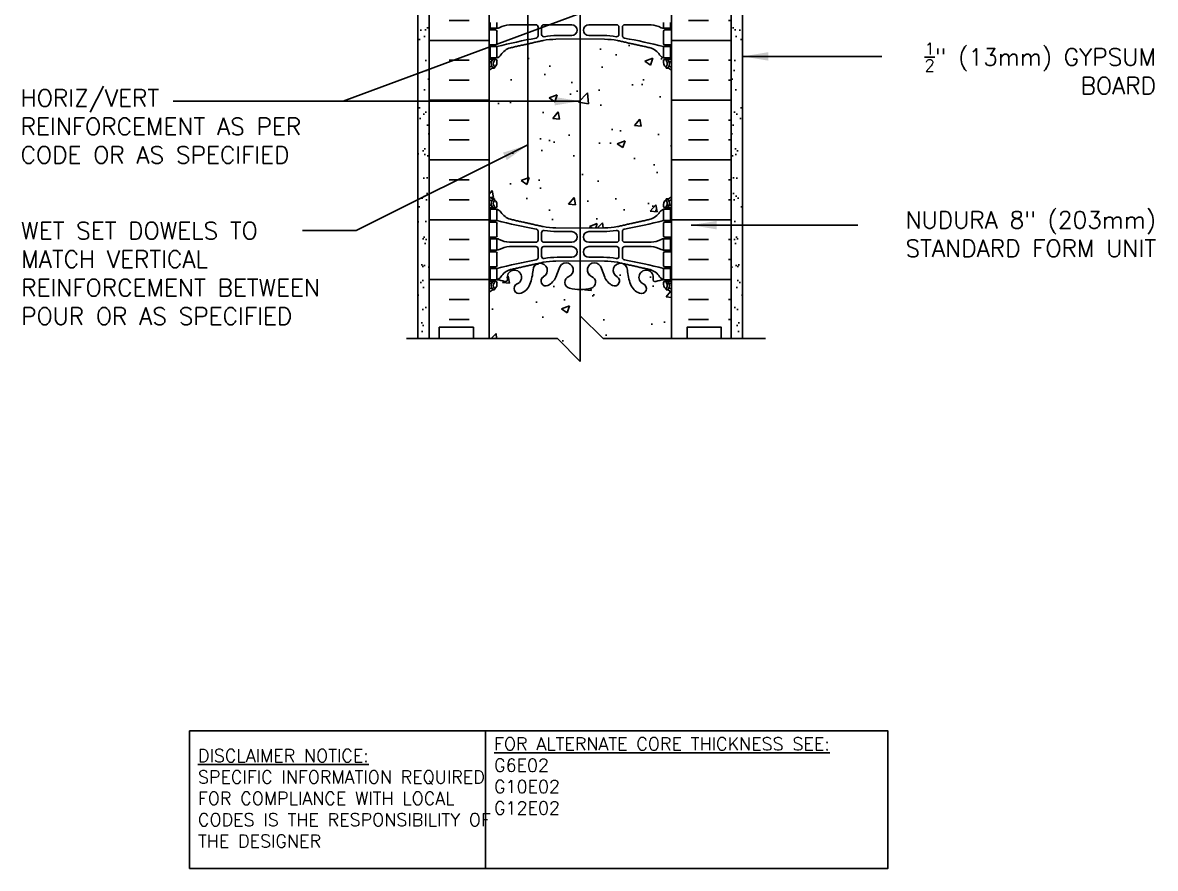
# Model space of a CAD drawing. Header units: inches. Extents: x 103.7 to 153.5, y 81.8 to 152.
# Drawn here: x 103.78 to 153.48, y 81.77 to 118.9 of the extents above; entities that cross this region are included whole.
import ezdxf

# ---------------------------------------------------------------- set-up
doc = ezdxf.new("R2010")
doc.units = ezdxf.units.IN
doc.header["$LTSCALE"] = 0.5
doc.header["$MEASUREMENT"] = 0
for name, color, linetype in [('HATCH', 12, 'Continuous'), ('line25', 2, 'Continuous'), ('LINE3', 3, 'Continuous'), ('LINE50', 5, 'Continuous'), ('LINE9', 9, 'Continuous'), ('TEXT', 4, 'Continuous'), ('Web_Edge', 9, 'Continuous')]:
    doc.layers.add(name, color=color, linetype=linetype)
doc.styles.add('DIM', font='romans.shx', dxfattribs={"width": 0.7})
doc.styles.add('ROMANS', font='romans.shx', dxfattribs={"height": 0.75})
doc.styles.get("Standard").update_dxf_attribs({"font": 'romans.shx', "height": 0.75})
doc.dimstyles.new('ext_12', dxfattribs={"dimscale": 12, "dimtxt": 0.09375, "dimasz": 0.09375, "dimexe": 0.09375, "dimexo": 0.0625, "dimgap": 0.0625, "dimtad": 1, "dimdec": 1, "dimzin": 3, "dimdsep": 46, "dimlunit": 4, "dimtxsty": 'DIM', "dimcen": 0.09, "dimdle": 0.09375, "dimclrt": 4, "dimadec": 0, "dimazin": 0, "dimtfac": 1, "dimtdec": 1, "dimtmove": 2, "dimatfit": 3, "dimfxl": 1, "dimfrac": 2, "dimtolj": 1, "dimtzin": 0, "dimarcsym": 0})

msp = doc.modelspace()

# ---------------------------------------------------------------- hatches: boundary and pattern name
at = {"layer": 'HATCH'}
h = msp.add_hatch(dxfattribs=at)
h.set_pattern_fill('AR-SAND', color=256, scale=0.5, style=0)
h.set_pattern_definition([(142.5, (353.0134, 2.6143), (0.0314967, 0.9634119), [0, -0.76, 0, -0.85, 0, -0.8125]), (172.5, (353.0134, 2.6143), (-0.8848884, 1.411073), [0, -0.41, 0, -0.685, 0, -0.2625]), (212.5, (353.6284, 2.6143), (-1.557071, 0.0028295), [0, -0.25, 0, -0.9, 0, -1.175]), (222.5, (353.6284, 2.6143), (-1.503063, 0.438838), [0, -0.125, 0, -0.59, 0, -0.675])])
h.paths.add_polyline_path([(121.122, 116.947), (121.622, 116.947), (121.622, 105.034), (121.122, 105.034)])
h.paths.add_polyline_path([(121.122, 132.534), (121.622, 132.534), (121.622, 132.06), (121.122, 132.06)])
h.paths.add_polyline_path([(121.122, 117.034), (121.622, 117.034), (121.622, 132.034), (121.122, 132.034)])
h.paths.add_polyline_path([(121.622, 140.535), (121.122, 140.535), (121.122, 140.534), (121.622, 140.534)])
h = msp.add_hatch(dxfattribs=at)
h.set_pattern_fill('AR-SAND', color=256, scale=0.5, style=0)
h.set_pattern_definition([(37.5, (-96.5193, 2.6143), (-0.0314967, 0.9634119), [0, -0.76, 0, -0.85, 0, -0.8125]), (7.5, (-96.5193, 2.6143), (0.8848884, 1.411073), [0, -0.41, 0, -0.685, 0, -0.2625]), (327.5, (-97.1343, 2.6143), (1.557071, 0.0028295), [0, -0.25, 0, -0.9, 0, -1.175]), (317.5, (-97.1343, 2.6143), (1.503063, 0.438838), [0, -0.125, 0, -0.59, 0, -0.675])])
h.paths.add_polyline_path([(135.372, 116.947), (134.872, 116.947), (134.872, 105.034), (135.372, 105.034)])
h.paths.add_polyline_path([(135.372, 132.534), (134.872, 132.534), (134.872, 132.06), (135.372, 132.06)])
h.paths.add_polyline_path([(135.372, 117.034), (134.872, 117.034), (134.872, 132.034), (135.372, 132.034)])
h = msp.add_hatch(dxfattribs=at)
h.set_pattern_fill('INSUL', color=256, scale=7, style=0)
h.paths.add_polyline_path([(134.872, 123.034), (134.435, 123.034), (134.435, 122.534), (132.935, 122.534), (132.935, 123.034), (132.247, 123.034), (132.247, 105.034), (132.935, 105.034), (132.935, 105.534), (134.435, 105.534), (134.435, 105.034), (134.872, 105.034)])
h.paths.add_polyline_path([(124.247, 123.034), (123.56, 123.034), (123.56, 122.534), (122.06, 122.534), (122.06, 123.034), (121.622, 123.034), (121.622, 105.034), (122.06, 105.034), (122.06, 105.534), (123.56, 105.534), (123.56, 105.034), (124.247, 105.034)])
h = msp.add_hatch(dxfattribs=at)
h.set_pattern_fill('AR-CONC', color=256, scale=0.5)
edge = h.paths.add_edge_path()
edge.add_arc((131.901, 116.447), 0.5, 46.2109, 66.4218)
edge.add_line((132.101, 116.905), (132.011, 116.905))
edge.add_line((132.011, 116.905), (132.011, 116.947))
edge.add_arc((132.151, 117.154), 0.25, 180, 235.9442, ccw=False)
edge.add_line((131.901, 117.154), (131.901, 117.221))
edge.add_arc((131.964, 117.221), 0.0625, 90, 180, ccw=False)
edge.add_line((131.964, 117.284), (132.011, 117.284))
edge.add_line((132.011, 117.284), (132.011, 117.354))
edge.add_line((132.011, 117.354), (131.906, 117.354))
edge.add_arc((132.028, 117.696), 0.364, 212.0424, 250.3387, ccw=False)
edge.add_arc((131.105, 117.085), 0.743, 34.228, 73.8107)
edge.add_spline(control_points=[(131.313, 117.799), (129.875, 118.12)], knot_values=[0, 0, 1, 1], degree=1, periodic=0)
edge.add_arc((129.319, 115.188), 2.984, 79.2546, 90.0995)
edge.add_line((129.314, 118.172), (128.247, 118.188))
edge.add_line((128.247, 118.188), (127.18, 118.172))
edge.add_arc((127.175, 115.188), 2.984, 89.9005, 100.7454)
edge.add_spline(control_points=[(126.619, 118.12), (125.181, 117.799)], knot_values=[0, 0, 1, 1], degree=1, periodic=0)
edge.add_arc((125.389, 117.085), 0.743, 106.1893, 145.772)
edge.add_arc((124.466, 117.696), 0.364, 289.6613, 327.9576, ccw=False)
edge.add_line((124.588, 117.354), (124.483, 117.354))
edge.add_line((124.483, 117.354), (124.483, 117.284))
edge.add_line((124.483, 117.284), (124.531, 117.284))
edge.add_arc((124.531, 117.221), 0.0625, 0, 90, ccw=False)
edge.add_line((124.593, 117.221), (124.593, 117.154))
edge.add_arc((124.343, 117.154), 0.25, 304.0558, 360, ccw=False)
edge.add_line((124.483, 116.947), (124.483, 116.905))
edge.add_line((124.483, 116.905), (124.393, 116.905))
edge.add_arc((124.593, 116.447), 0.5, 113.5782, 133.7891)
edge.add_line((124.247, 116.808), (124.247, 111.261))
edge.add_arc((124.593, 111.622), 0.5, 226.2109, 246.4218)
edge.add_line((124.393, 111.164), (124.483, 111.164))
edge.add_line((124.483, 111.164), (124.483, 111.122))
edge.add_arc((124.343, 110.915), 0.25, 0, 55.9442, ccw=False)
edge.add_line((124.593, 110.915), (124.593, 110.848))
edge.add_arc((124.531, 110.848), 0.0625, -90, 0, ccw=False)
edge.add_line((124.531, 110.785), (124.483, 110.785))
edge.add_line((124.483, 110.785), (124.483, 110.715))
edge.add_line((124.483, 110.715), (124.588, 110.715))
edge.add_arc((124.466, 110.372), 0.364, 32.0424, 70.3387, ccw=False)
edge.add_arc((125.389, 110.984), 0.743, 214.228, 253.8107)
edge.add_spline(control_points=[(125.181, 110.27), (126.619, 109.949)], knot_values=[0, 0, 1, 1], degree=1, periodic=0)
edge.add_arc((127.175, 112.881), 2.984, 259.2546, 270.0995)
edge.add_line((127.18, 109.897), (128.247, 109.881))
edge.add_line((128.247, 109.881), (129.314, 109.897))
edge.add_arc((129.319, 112.881), 2.984, 269.9005, 280.7454)
edge.add_spline(control_points=[(129.875, 109.949), (131.313, 110.27)], knot_values=[0, 0, 1, 1], degree=1, periodic=0)
edge.add_arc((131.105, 110.984), 0.743, 286.1893, 325.772)
edge.add_arc((132.028, 110.372), 0.364, 109.6613, 147.9576, ccw=False)
edge.add_line((131.906, 110.715), (132.011, 110.715))
edge.add_line((132.011, 110.715), (132.011, 110.785))
edge.add_line((132.011, 110.785), (131.964, 110.785))
edge.add_arc((131.964, 110.848), 0.0625, 180, 270, ccw=False)
edge.add_line((131.901, 110.848), (131.901, 110.915))
edge.add_arc((132.151, 110.915), 0.25, 124.0558, 180, ccw=False)
edge.add_line((132.011, 111.122), (132.011, 111.164))
edge.add_line((132.011, 111.164), (132.101, 111.164))
edge.add_arc((131.901, 111.622), 0.5, 293.5782, 313.7891)
edge.add_line((132.247, 111.261), (132.247, 116.808))
h = msp.add_hatch(dxfattribs=at)
h.set_pattern_fill('AR-CONC', color=256, scale=0.5)
h.paths.add_polyline_path([(132.247, 107.069, 0.088416), (132.101, 107.166), (132.011, 107.166), (132.011, 107.208, -0.249069), (131.901, 107.415), (131.901, 107.483, -0.414214), (131.964, 107.545), (132.011, 107.545), (132.011, 107.615), (131.906, 107.615, 0.087457), (131.569, 107.536, -0.638777), (131.444, 107.66, 2.087231), (131.01, 107.435, -1), (130.847, 107.026, -0.21345), (130.455, 107.416, -0.068226), (130.319, 108.044, 1.753171), (129.868, 107.747, -0.940793), (129.664, 107.364, -0.173075), (129.318, 107.73), (129.176, 108.117, 1.612474), (128.744, 107.758, -0.734872), (128.721, 107.247, -0.068475), (128.247, 107.184, -0.068475), (127.773, 107.247, -0.734872), (127.75, 107.758, 1.612474), (127.318, 108.117), (127.176, 107.73, -0.173075), (126.83, 107.364, -0.940793), (126.626, 107.747, 1.753171), (126.175, 108.044, -0.068226), (126.04, 107.416, -0.21345), (125.647, 107.026, -1), (125.484, 107.435, 2.087231), (125.05, 107.66, -0.638777), (124.925, 107.536, 0.087457), (124.588, 107.615), (124.483, 107.615), (124.483, 107.545), (124.531, 107.545, -0.414214), (124.593, 107.483), (124.593, 107.415, -0.249069), (124.483, 107.208), (124.483, 107.166), (124.393, 107.166, 0.088416), (124.247, 107.069), (124.247, 105.034), (127.247, 105.034), (128.247, 104.034), (128.247, 106.034), (129.247, 105.034), (132.247, 105.034)])

# ---------------------------------------------------------------- linework, layer by layer
msp.add_line((125.443, 108.402), (125.443, 108.402), dxfattribs=at)
at = {"layer": 'line25'}
for p, q in [((124.247, 123.034), (124.247, 105.034)), ((132.247, 105.034), (132.247, 123.034))]:
    msp.add_line(p, q, dxfattribs=at)
at = {"layer": 'LINE3'}
for p, q in [((125.945, 111.892), (125.945, 139.034)), ((128.247, 106.034), (128.247, 131.664))]:
    msp.add_line(p, q, dxfattribs=at)
at = {"layer": 'LINE50'}
for p, q in [((121.622, 105.034), (121.622, 123.034)), ((134.872, 105.034), (134.872, 123.034))]:
    msp.add_line(p, q, dxfattribs=at)
for points in [[(121.622, 105.034), (122.06, 105.034), (122.06, 105.534), (123.56, 105.534), (123.56, 105.034), (124.247, 105.034)], [(134.872, 105.034), (134.435, 105.034), (134.435, 105.534), (132.935, 105.534), (132.935, 105.034), (132.247, 105.034)]]:
    msp.add_lwpolyline(points, dxfattribs=at)
at = {"layer": 'LINE9'}
for p, q in [((121.122, 132.534), (121.122, 105.034)), ((135.372, 132.534), (135.372, 105.034)), ((128.247, 106.034), (128.247, 104.034)), ((128.247, 106.034), (129.247, 105.034)), ((120.622, 105.034), (127.247, 105.034)), ((128.247, 104.034), (127.247, 105.034)), ((129.247, 105.034), (136.372, 105.034))]:
    msp.add_line(p, q, dxfattribs=at)
at = {"layer": 'TEXT'}
msp.add_lwpolyline([(111.105, 87.812), (124.089, 87.812), (124.089, 81.774), (111.105, 81.774)], close=True, dxfattribs=at)
msp.add_lwpolyline([(124.089, 87.812), (141.749, 87.812), (141.749, 81.774), (124.089, 81.774)], dxfattribs=at)
at = {"layer": 'Web_Edge'}
for p, q in [((125.141, 118.809), (126.295, 118.809)), ((126.648, 118.809), (127.875, 118.809)), ((129.846, 118.809), (128.619, 118.809)), ((131.353, 118.809), (130.199, 118.809)), ((124.247, 118.584), (124.531, 118.584)), ((124.393, 118.584), (124.393, 118.654)), ((124.483, 118.584), (124.483, 118.654)), ((124.593, 117.986), (124.593, 118.521)), ((126.395, 118.324), (126.395, 118.709)), ((126.548, 118.386), (126.548, 118.709)), ((127.228, 118.34), (127.875, 118.34)), ((129.266, 118.34), (128.619, 118.34)), ((129.946, 118.386), (129.946, 118.709)), ((130.099, 118.324), (130.099, 118.709)), ((131.901, 117.986), (131.901, 118.521)), ((132.247, 118.584), (131.964, 118.584)), ((132.011, 118.584), (132.011, 118.654)), ((132.101, 118.584), (132.101, 118.654)), ((124.247, 117.924), (124.531, 117.924)), ((124.393, 117.854), (124.393, 117.924)), ((124.483, 117.854), (124.483, 117.924)), ((127.18, 118.172), (128.247, 118.188)), ((129.314, 118.172), (128.247, 118.188)), ((132.247, 117.924), (131.964, 117.924)), ((132.011, 117.854), (132.011, 117.924)), ((132.101, 117.854), (132.101, 117.924)), ((124.393, 117.284), (124.393, 117.354)), ((124.483, 117.284), (124.483, 117.354)), ((132.011, 117.284), (132.011, 117.354)), ((132.101, 117.284), (132.101, 117.354)), ((124.247, 117.284), (124.531, 117.284)), ((124.247, 117.184), (124.325, 117.184)), ((124.393, 116.905), (124.483, 116.905)), ((124.483, 116.905), (124.483, 116.947)), ((124.593, 117.154), (124.593, 117.221)), ((131.901, 117.154), (131.901, 117.221)), ((132.247, 117.284), (131.964, 117.284)), ((132.011, 116.905), (132.011, 116.947)), ((132.101, 116.905), (132.011, 116.905)), ((132.247, 117.184), (132.169, 117.184)), ((124.247, 110.885), (124.325, 110.885)), ((124.393, 111.164), (124.483, 111.164)), ((124.483, 111.164), (124.483, 111.122)), ((124.593, 110.915), (124.593, 110.848)), ((131.901, 110.915), (131.901, 110.848)), ((132.101, 111.164), (132.011, 111.164)), ((132.011, 111.164), (132.011, 111.122)), ((132.247, 110.885), (132.169, 110.885)), ((124.247, 110.785), (124.531, 110.785)), ((124.393, 110.785), (124.393, 110.715)), ((124.483, 110.785), (124.483, 110.715)), ((132.247, 110.785), (131.964, 110.785)), ((132.011, 110.785), (132.011, 110.715)), ((132.101, 110.785), (132.101, 110.715)), ((124.247, 110.145), (124.531, 110.145)), ((124.393, 110.215), (124.393, 110.145)), ((124.483, 110.215), (124.483, 110.145)), ((124.593, 110.083), (124.593, 109.548)), ((127.18, 109.897), (128.247, 109.881)), ((129.314, 109.897), (128.247, 109.881)), ((131.901, 110.083), (131.901, 109.548)), ((132.247, 110.145), (131.964, 110.145)), ((132.011, 110.215), (132.011, 110.145)), ((132.101, 110.215), (132.101, 110.145)), ((124.247, 109.485), (124.531, 109.485)), ((124.393, 109.485), (124.393, 109.415)), ((124.483, 109.485), (124.483, 109.415)), ((126.395, 109.745), (126.395, 109.36)), ((126.548, 109.683), (126.548, 109.36)), ((127.228, 109.729), (127.875, 109.729)), ((129.266, 109.729), (128.619, 109.729)), ((129.946, 109.683), (129.946, 109.36)), ((130.099, 109.745), (130.099, 109.36)), ((132.247, 109.485), (131.964, 109.485)), ((132.011, 109.485), (132.011, 109.415)), ((132.101, 109.485), (132.101, 109.415)), ((124.247, 108.845), (124.531, 108.845)), ((124.393, 108.845), (124.393, 108.915)), ((124.483, 108.845), (124.483, 108.915)), ((125.141, 109.26), (126.295, 109.26)), ((125.141, 109.071), (126.295, 109.07)), ((126.395, 108.585), (126.395, 108.97)), ((126.548, 108.647), (126.548, 108.97)), ((126.648, 109.26), (127.875, 109.26)), ((126.648, 109.07), (127.875, 109.07)), ((129.846, 109.26), (128.619, 109.26)), ((129.846, 109.07), (128.619, 109.07)), ((129.946, 108.647), (129.946, 108.97)), ((130.099, 108.585), (130.099, 108.97)), ((131.353, 109.26), (130.199, 109.26)), ((131.353, 109.071), (130.199, 109.07)), ((132.247, 108.845), (131.964, 108.845)), ((132.011, 108.845), (132.011, 108.915)), ((132.101, 108.845), (132.101, 108.915)), ((124.593, 108.248), (124.593, 108.783)), ((127.18, 108.433), (128.247, 108.449)), ((127.228, 108.601), (127.875, 108.601)), ((129.314, 108.433), (128.247, 108.449)), ((129.266, 108.601), (128.619, 108.601)), ((131.901, 108.248), (131.901, 108.783)), ((124.247, 108.185), (124.531, 108.185)), ((124.393, 108.115), (124.393, 108.185)), ((124.483, 108.115), (124.483, 108.185)), ((127.318, 108.117), (127.176, 107.73)), ((129.176, 108.117), (129.318, 107.73)), ((132.247, 108.185), (131.964, 108.185)), ((132.011, 108.115), (132.011, 108.185)), ((132.101, 108.115), (132.101, 108.185)), ((124.247, 107.545), (124.531, 107.545)), ((124.247, 107.445), (124.325, 107.445)), ((124.393, 107.545), (124.393, 107.615)), ((124.483, 107.545), (124.483, 107.615)), ((124.593, 107.415), (124.593, 107.483)), ((131.901, 107.415), (131.901, 107.483)), ((132.247, 107.545), (131.964, 107.545)), ((132.011, 107.545), (132.011, 107.615)), ((132.101, 107.545), (132.101, 107.615)), ((132.247, 107.445), (132.169, 107.445)), ((124.393, 107.166), (124.483, 107.166)), ((124.483, 107.166), (124.483, 107.208)), ((132.011, 107.166), (132.011, 107.208)), ((132.101, 107.166), (132.011, 107.166))]:
    msp.add_line(p, q, dxfattribs=at)
for points in [[(124.588, 118.904), (124.588, 118.654), (124.288, 118.654), (124.288, 118.904)], [(131.906, 118.904), (131.906, 118.654), (132.206, 118.654), (132.206, 118.904)], [(124.588, 109.165), (124.588, 109.415), (124.288, 109.415), (124.288, 109.165)], [(131.906, 109.165), (131.906, 109.415), (132.206, 109.415), (132.206, 109.165)], [(124.588, 109.165), (124.588, 108.915), (124.288, 108.915), (124.288, 109.165)], [(131.906, 109.165), (131.906, 108.915), (132.206, 108.915), (132.206, 109.165)]]:
    msp.add_lwpolyline(points, dxfattribs=at)
for points in [[(124.288, 117.854), (124.588, 117.854), (124.588, 117.354), (124.288, 117.354)], [(132.206, 117.854), (131.906, 117.854), (131.906, 117.354), (132.206, 117.354)], [(124.288, 110.215), (124.588, 110.215), (124.588, 110.715), (124.288, 110.715)], [(132.206, 110.215), (131.906, 110.215), (131.906, 110.715), (132.206, 110.715)], [(124.288, 108.115), (124.588, 108.115), (124.588, 107.615), (124.288, 107.615)], [(132.206, 108.115), (131.906, 108.115), (131.906, 107.615), (132.206, 107.615)]]:
    msp.add_lwpolyline(points, close=True, dxfattribs=at)
for centre, radius, start, end in [((125.226, 117.653), 1.16, 94.1968, 117.4156), ((126.295, 118.709), 0.1, 0, 89.9612), ((126.648, 118.709), 0.1, 90, 180), ((127.875, 118.574), 0.234, 270, 90), ((128.619, 118.574), 0.234, 90, 270), ((129.846, 118.709), 0.1, 0, 90), ((130.199, 118.709), 0.1, 90.0388, 180), ((131.268, 117.653), 1.16, 62.5844, 85.8032), ((124.531, 118.521), 0.0625, 0, 90), ((124.584, 118.873), 0.219, 271.08, 299.5063), ((126.295, 118.324), 0.1, 280.3657, 0), ((126.648, 118.386), 0.1, 180, 280.7454), ((127.223, 115.356), 2.984, 89.9005, 100.7454), ((129.272, 115.356), 2.984, 79.2546, 90.0995), ((129.846, 118.386), 0.1, 259.2546, 0), ((130.199, 118.324), 0.1, 180, 259.6343), ((131.91, 118.873), 0.219, 240.4937, 268.92), ((131.964, 118.521), 0.0625, 90, 180), ((124.531, 117.986), 0.0625, 270, 0), ((131.397, 90.434), 28.253, 100.3657, 103.9448), ((125.389, 117.085), 0.743, 106.1893, 147.2081), ((127.175, 115.188), 2.984, 89.9005, 100.7454), ((129.319, 115.188), 2.984, 79.2546, 90.0995), ((125.097, 90.434), 28.253, 76.0552, 79.6343), ((131.105, 117.085), 0.743, 32.7919, 73.8107), ((131.964, 117.986), 0.0625, 180, 270), ((124.466, 117.696), 0.364, 289.6613, 325.0225), ((132.028, 117.696), 0.364, 214.9775, 250.3387), ((124.593, 116.447), 0.6, 114.9252, 125.2168), ((124.593, 116.447), 0.5, 109.4712, 133.7891), ((124.325, 117.164), 0.0196, 344.5099, 90.5968), ((124.587, 117.099), 0.25, 137.5391, 219.8855), ((124.331, 117.01), 0.021, 296.0043, 16.536), ((124.429, 116.968), 0.045, 220.8121, 38.552), ((124.436, 117.238), 0.045, 317.5391, 137.5391), ((124.343, 117.154), 0.25, 289.4712, 360), ((124.587, 117.099), 0.16, 137.5391, 219.9999), ((124.531, 117.221), 0.0625, 360, 90), ((131.964, 117.221), 0.0625, 90, 180), ((132.151, 117.154), 0.25, 180, 250.5288), ((132.059, 117.238), 0.045, 42.4609, 222.4609), ((132.065, 116.968), 0.045, 141.448, 319.1879), ((131.907, 117.099), 0.16, 320.0001, 42.4609), ((131.901, 116.447), 0.5, 46.2109, 70.5288), ((131.907, 117.099), 0.25, 320.1145, 42.4609), ((132.163, 117.01), 0.021, 163.464, 243.9957), ((132.169, 117.164), 0.0196, 89.4032, 195.4901), ((131.901, 116.447), 0.6, 54.7832, 65.0748), ((124.593, 111.622), 0.5, 226.2109, 250.5288), ((124.593, 111.622), 0.6, 234.7832, 245.0748), ((124.325, 110.905), 0.0196, 269.4032, 15.4901), ((124.587, 110.97), 0.25, 140.1145, 222.4609), ((124.331, 111.059), 0.021, 343.464, 63.9957), ((124.429, 111.1), 0.045, 321.448, 139.1879), ((124.436, 110.831), 0.045, 222.4609, 42.4609), ((124.343, 110.915), 0.25, 0, 70.5288), ((124.587, 110.97), 0.16, 140.0001, 222.4609), ((124.531, 110.848), 0.0625, 270, 0), ((132.151, 110.915), 0.25, 109.4712, 180), ((131.964, 110.848), 0.0625, 180, 270), ((132.059, 110.831), 0.045, 137.5391, 317.5391), ((132.065, 111.1), 0.045, 40.8121, 218.552), ((131.907, 110.97), 0.16, 317.5391, 39.9999), ((131.901, 111.622), 0.5, 289.4712, 313.7891), ((131.907, 110.97), 0.25, 317.5391, 39.8855), ((132.163, 111.059), 0.021, 116.0043, 196.536), ((132.169, 110.905), 0.0196, 164.5099, 270.5968), ((131.901, 111.622), 0.6, 294.9252, 305.2168), ((124.466, 110.372), 0.364, 34.9775, 70.3387), ((125.389, 110.984), 0.743, 212.7919, 253.8107), ((131.105, 110.984), 0.743, 286.1893, 327.2081), ((132.028, 110.372), 0.364, 109.6613, 145.0225), ((124.531, 110.083), 0.0625, 0, 90), ((131.397, 137.635), 28.253, 256.0552, 259.6343), ((126.295, 109.745), 0.1, 360, 79.6343), ((127.175, 112.881), 2.984, 259.2546, 270.0995), ((129.319, 112.881), 2.984, 269.9005, 280.7454), ((130.199, 109.745), 0.1, 100.3657, 180), ((125.097, 137.635), 28.253, 280.3657, 283.9448), ((131.964, 110.083), 0.0625, 90, 180), ((124.531, 109.548), 0.0625, 270, 0), ((124.584, 109.196), 0.219, 60.4937, 88.92), ((125.226, 110.416), 1.16, 242.5844, 265.8032), ((126.295, 109.36), 0.1, 270.0388, 360), ((126.648, 109.683), 0.1, 79.2546, 180), ((126.648, 109.36), 0.1, 180, 270), ((127.223, 112.713), 2.984, 259.2546, 270.0995), ((127.875, 109.495), 0.234, 270, 90), ((128.619, 109.495), 0.234, 90, 270), ((129.272, 112.713), 2.984, 269.9005, 280.7454), ((129.846, 109.683), 0.1, 0, 100.7454), ((129.846, 109.36), 0.1, 270, 0), ((130.199, 109.36), 0.1, 180, 269.9612), ((131.268, 110.416), 1.16, 274.1968, 297.4156), ((131.91, 109.196), 0.219, 91.08, 119.5063), ((131.964, 109.548), 0.0625, 180, 270), ((124.531, 108.783), 0.0625, 0, 90), ((124.584, 109.134), 0.219, 271.08, 299.5063), ((125.226, 107.914), 1.16, 94.1968, 117.4156), ((126.295, 108.97), 0.1, 0, 89.9612), ((126.648, 108.97), 0.1, 90, 180), ((127.875, 108.835), 0.234, 270, 90), ((128.619, 108.835), 0.234, 90, 270), ((129.846, 108.97), 0.1, 0, 90), ((130.199, 108.97), 0.1, 90.0388, 180), ((131.268, 107.914), 1.16, 62.5844, 85.8032), ((131.91, 109.134), 0.219, 240.4937, 268.92), ((131.964, 108.783), 0.0625, 90, 180), ((131.397, 80.695), 28.253, 100.3657, 103.9448), ((126.295, 108.585), 0.1, 280.3657, 0), ((126.648, 108.647), 0.1, 180, 280.7454), ((127.175, 105.449), 2.984, 89.9005, 100.7454), ((127.223, 105.617), 2.984, 89.9005, 100.7454), ((127.623, 108.044), 0.314, 293.8084, 166.5854), ((128.871, 108.044), 0.314, 13.4146, 246.1916), ((129.272, 105.617), 2.984, 79.2546, 90.0995), ((129.319, 105.449), 2.984, 79.2546, 90.0995), ((129.846, 108.647), 0.1, 259.2546, 0), ((130.199, 108.585), 0.1, 180, 259.6343), ((125.097, 80.695), 28.253, 76.0552, 79.6343), ((124.531, 108.248), 0.0625, 270, 0), ((125.389, 107.346), 0.743, 106.1893, 147.2081), ((125.357, 107.722), 0.314, 293.8084, 191.4114), ((123.817, 108.225), 2.365, 339.9985, 355.6105), ((126.488, 108.029), 0.314, 296.0652, 177.2643), ((130.006, 108.029), 0.314, 2.7357, 243.9348), ((132.677, 108.225), 2.365, 184.3895, 200.0015), ((131.137, 107.722), 0.314, 348.5886, 246.1916), ((131.105, 107.346), 0.743, 32.7919, 73.8107), ((131.964, 108.248), 0.0625, 180, 270), ((124.325, 107.425), 0.0196, 344.5099, 90.5968), ((124.587, 107.36), 0.25, 137.5391, 219.8855), ((124.436, 107.499), 0.045, 317.5391, 137.5391), ((124.343, 107.415), 0.25, 289.4712, 360), ((124.587, 107.36), 0.16, 137.5391, 219.9999), ((124.531, 107.483), 0.0625, 360, 90), ((124.466, 107.958), 0.364, 289.6613, 325.0225), ((124.533, 106.619), 0.997, 66.8533, 86.8462), ((124.959, 107.627), 0.0968, 249.5669, 19.8449), ((125.566, 107.231), 0.22, 111.8037, 291.8037), ((125.408, 107.66), 0.677, 290.6803, 338.8761), ((126.74, 107.561), 0.217, 121.463, 294.4736), ((126.489, 108.032), 0.75, 297.0295, 336.3062), ((127.841, 107.506), 0.268, 109.9662, 255.2108), ((128.653, 107.506), 0.268, 284.7892, 70.0338), ((130.005, 108.032), 0.75, 203.6938, 242.9705), ((129.754, 107.561), 0.217, 245.5264, 58.537), ((131.086, 107.66), 0.677, 201.1239, 249.3197), ((130.928, 107.231), 0.22, 248.1963, 68.1963), ((131.535, 107.627), 0.0968, 160.1551, 290.4331), ((131.961, 106.619), 0.997, 93.1538, 113.1467), ((132.028, 107.958), 0.364, 214.9775, 250.3387), ((131.964, 107.483), 0.0625, 90, 180), ((132.151, 107.415), 0.25, 180, 250.5288), ((132.059, 107.499), 0.045, 42.4609, 222.4609), ((131.907, 107.36), 0.16, 320.0001, 42.4609), ((131.907, 107.36), 0.25, 320.1145, 42.4609), ((132.169, 107.425), 0.0196, 89.4032, 195.4901), ((124.593, 106.708), 0.6, 114.9252, 125.2168), ((124.593, 106.708), 0.5, 109.4712, 133.7891), ((124.331, 107.271), 0.021, 296.0043, 16.536), ((124.429, 107.23), 0.045, 220.8121, 38.552), ((128.235, 108.938), 1.754, 254.7082, 270.3771), ((128.259, 108.938), 1.754, 269.6229, 285.2918), ((132.065, 107.23), 0.045, 141.448, 319.1879), ((131.901, 106.708), 0.5, 46.2109, 70.5288), ((132.163, 107.271), 0.021, 163.464, 243.9957), ((131.901, 106.708), 0.6, 54.7832, 65.0748)]:
    msp.add_arc(centre, radius, start, end, dxfattribs=at)
for points in [[(125.181, 117.799), (126.619, 118.12)], [(131.313, 117.799), (129.875, 118.12)], [(125.181, 110.27), (126.619, 109.949)], [(131.313, 110.27), (129.875, 109.949)], [(125.181, 108.06), (126.619, 108.381)], [(131.313, 108.06), (129.875, 108.381)]]:
    msp.add_open_spline(points, degree=1, dxfattribs=at)

# ---------------------------------------------------------------- texts
at = {"layer": 'TEXT', "char_height": 0.75, "style": 'ROMANS'}
for s, insert, width, attachment_point in [('\\A1;{\\H0.7x;\\S1/2;}" (13mm) GYPSUM \\PBOARD', (153.512, 118.023), 17.21743, 3), ('HORIZ/VERT REINFORCEMENT AS PER CODE OR AS SPECIFIED', (103.693, 115.973), 14.36832, 1), ('NUDURA 8" (203mm) STANDARD FORM UNIT', (153.512, 110.618), 17.21743, 3), ('WET SET DOWELS TO MATCH VERTICAL REINFORCEMENT BETWEEN POUR OR AS SPECIFIED', (103.716, 107.894), 15.31511, 4)]:
    msp.add_mtext(s, dxfattribs=dict(at, insert=insert, width=width, attachment_point=attachment_point))
at = {"layer": 'TEXT', "char_height": 0.5625, "attachment_point": 4}
for s, insert, width in [('{\\LFOR ALTERNATE CORE THICKNESS SEE:\\P}G6E02\\PG10E02\\PG12E02', (124.464, 85.833), 23.33295), ('{\\LDISCLAIMER NOTICE:}\\PSPECIFIC INFORMATION REQUIRED FOR COMPLIANCE WITH LOCAL CODES IS THE RESPONSIBILITY OF THE DESIGNER', (111.472, 84.846), 14.00235)]:
    msp.add_mtext(s, dxfattribs=dict(at, insert=insert, width=width))

# ---------------------------------------------------------------- leaders
at = {"layer": 'TEXT'}
for points, override in [([(129.801, 119.91), (117.84, 115.456), (110.386, 115.456)], {"dimgap": 0.0625, "dimtad": 0}), ([(135.372, 117.421), (141.472, 117.421)], {"dimgap": 0.0625, "dimtad": 0}), ([(128.247, 115.456), (117.84, 115.456), (110.386, 115.456)], {"dimgap": 0.0625, "dimtad": 0}), ([(125.945, 113.534), (118.42, 109.78), (116.059, 109.78)], {"dimtad": 0}), ([(133.108, 110.013), (140.422, 110.013)], {"dimgap": 0.0625, "dimtad": 0})]:
    msp.add_leader(points, dimstyle='ext_12', override=override, dxfattribs=at)

doc.saveas('drawing.dxf')
